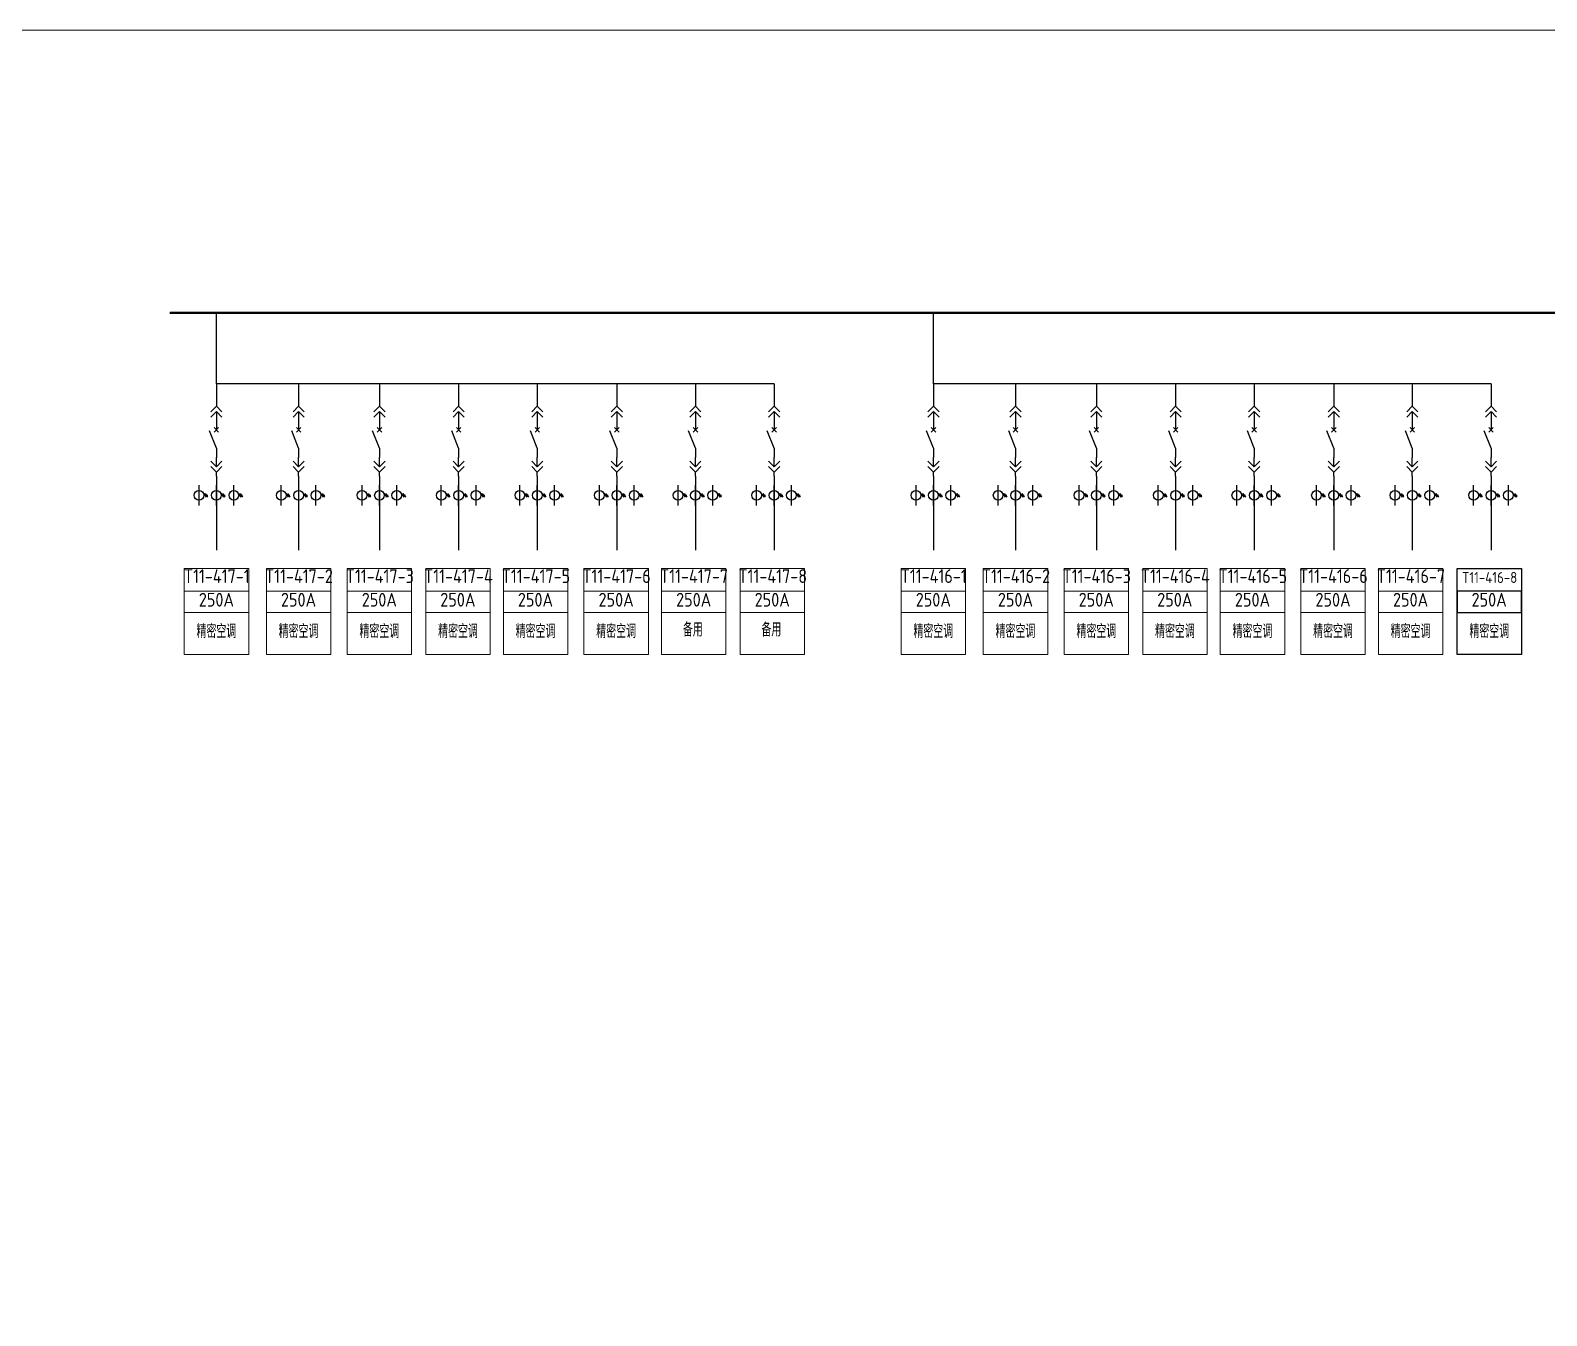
# Model space of a CAD drawing. Header units: millimetres. Extents: x -3460 to -460, y 6070 to 9130.
# Drawn here: x -2393.2 to -2270.6, y 8533.2 to 8637.1 of the extents above; entities that cross this region are included whole.
import ezdxf
from ezdxf.enums import TextEntityAlignment as Align

# ---------------------------------------------------------------- set-up
doc = ezdxf.new("R2010")
doc.units = ezdxf.units.MM
doc.header["$LTSCALE"] = 1000
doc.header["$MEASUREMENT"] = 0
doc.styles.add('HZSONG', font='gbenor.shx', dxfattribs={"height": 1200, "bigfont": 'gbcbig.shx'})

# ---------------------------------------------------------------- blocks, each defined once
blk = doc.blocks.new('DYDQAA05')
at = {"color": 0}
blk.add_lwpolyline([(0, 0), (0, -7)], dxfattribs=at)
blk = doc.blocks.new('DYDQAA03')
at = {"color": 0}
for points in [[(0, 0), (0, -1.5)], [(-2.12, -3.62), (0, -1.5)], [(-2.12, -5.62), (0, -3.5)], [(2.12, -3.62), (0, -1.5)], [(2.12, -5.62), (0, -3.5)], [(0, -3.5), (0, -7)]]:
    blk.add_lwpolyline(points, dxfattribs=at)
blk = doc.blocks.new('DYDQAA09')
at = {"color": 0}
blk.add_lwpolyline([(0, 0), (0, -3.5)], dxfattribs=at)
blk.add_lwpolyline([(0, 0), (0, -3.5)], dxfattribs=at)
blk.add_lwpolyline([(0, 0), (0, -3.5)], dxfattribs=at)
blk.add_lwpolyline([(0, 0), (0, -3.5)], dxfattribs=at)
blk.add_lwpolyline([(0, 0), (0, -3.5)], dxfattribs=at)
blk.add_lwpolyline([(0, 0), (0, -3.5)], dxfattribs=at)
blk.add_lwpolyline([(0, 0), (0, -3.5)], dxfattribs=at)
blk.add_lwpolyline([(0, 0), (0, -3.5)], dxfattribs=at)
blk.add_lwpolyline([(0, 0), (0, -3.5)], dxfattribs=at)
blk = doc.blocks.new('DYDQ0201')
at = {"color": 0}
for points in [[(0.86, -0.86), (-0.86, 0.86)], [(-0.86, -0.86), (0.86, 0.86)], [(0, -7), (-2.61, -0.37)]]:
    blk.add_lwpolyline(points, dxfattribs=at)
blk = doc.blocks.new('DYDQAA04')
at = {"color": 0}
for points in [[(0, -3.5), (0, 0)], [(-2.12, -1.38), (0, -3.5)], [(-2.12, -3.38), (0, -5.5)], [(2.12, -1.38), (0, -3.5)], [(2.12, -3.38), (0, -5.5)], [(0, -7), (0, -5.5)]]:
    blk.add_lwpolyline(points, dxfattribs=at)
blk = doc.blocks.new('A$C03DD39B5')
for p, q in [((417, 475), (283, 392)), ((417, 422), (283, 339)), ((350, 333), (350, 467))]:
    blk.add_line(p, q)
blk.add_lwpolyline([(700, 167), (0, 167)])
blk.add_circle((350, 167), 167)

msp = doc.modelspace()

# ---------------------------------------------------------------- linework, layer by layer
at = {"color": 3}
for p, q in [((-2378.15, 8608.51, -13140.83), (-2378.15, 8614.25, -11757.02)), ((-2378.15, 8608.51, -13140.83), (-2378.15, 8614.25, -11757.02)), ((-2320.19, 8608.51, -13140.88), (-2320.19, 8614.25, -11757.07)), ((-2320.19, 8608.51, -13140.88), (-2320.19, 8611.09, -11757.07)), ((-2333.07, 8608.51, -13140.88), (-2378.15, 8608.51, -13140.88)), ((-2275.12, 8608.51, -13140.93), (-2320.19, 8608.51, -13140.93)), ((-2378.15, 8600.26, -10938.82), (-2378.15, 8598.62, -10938.82)), ((-2371.5, 8600.26, -10938.82), (-2371.5, 8598.62, -10938.82)), ((-2364.97, 8600.26, -10938.82), (-2364.97, 8598.62, -10938.82)), ((-2358.57, 8600.26, -10938.82), (-2358.57, 8598.62, -10938.82)), ((-2352.21, 8600.26, -10938.82), (-2352.21, 8598.62, -10938.82)), ((-2345.78, 8600.26, -10938.82), (-2345.78, 8598.62, -10938.82)), ((-2339.43, 8600.26, -10938.82), (-2339.43, 8598.62, -10938.82)), ((-2333.07, 8600.26, -10938.82), (-2333.07, 8598.62, -10938.82)), ((-2320.19, 8600.26, -10938.87), (-2320.19, 8598.62, -10938.87)), ((-2313.55, 8600.26, -10938.87), (-2313.55, 8598.62, -10938.87)), ((-2307.02, 8600.26, -10938.87), (-2307.02, 8598.62, -10938.87)), ((-2300.61, 8600.26, -10938.87), (-2300.61, 8598.62, -10938.87)), ((-2294.26, 8600.26, -10938.87), (-2294.26, 8598.62, -10938.87)), ((-2287.83, 8600.26, -10938.87), (-2287.83, 8598.62, -10938.87)), ((-2281.48, 8600.26, -10938.87), (-2281.48, 8598.62, -10938.87)), ((-2275.12, 8600.26, -10938.87), (-2275.12, 8598.62, -10938.87)), ((-2378.15, 8598.62, -10938.82), (-2378.15, 8595.06, -10938.82)), ((-2371.5, 8598.62, -10938.82), (-2371.5, 8595.06, -10938.82)), ((-2364.97, 8598.62, -10938.82), (-2364.97, 8595.06, -10938.82)), ((-2358.57, 8598.62, -10938.82), (-2358.57, 8595.06, -10938.82)), ((-2352.21, 8598.62, -10938.82), (-2352.21, 8595.06, -10938.82)), ((-2345.78, 8598.62, -10938.82), (-2345.78, 8595.06, -10938.82)), ((-2339.43, 8598.62, -10938.82), (-2339.43, 8595.06, -10938.82)), ((-2333.07, 8598.62, -10938.82), (-2333.07, 8595.06, -10938.82)), ((-2320.19, 8598.62, -10938.87), (-2320.19, 8595.06, -10938.87)), ((-2313.55, 8598.62, -10938.87), (-2313.55, 8595.06, -10938.87)), ((-2307.02, 8598.62, -10938.87), (-2307.02, 8595.06, -10938.87)), ((-2300.61, 8598.62, -10938.87), (-2300.61, 8595.06, -10938.87)), ((-2294.26, 8598.62, -10938.87), (-2294.26, 8595.06, -10938.87)), ((-2287.83, 8598.62, -10938.87), (-2287.83, 8595.06, -10938.87)), ((-2281.48, 8598.62, -10938.87), (-2281.48, 8595.06, -10938.87)), ((-2275.12, 8598.62, -10938.87), (-2275.12, 8595.06, -10938.87))]:
    msp.add_line(p, q, dxfattribs=at)
at = {"color": 1, "lineweight": 13, "ltscale": 0.001071}
msp.add_lwpolyline([(-2600.55, 8637.09), (-1439.27, 8637.09), (-1439.27, 8429.22), (-2600.55, 8429.22)], close=True, dxfattribs=at)
at = {"color": 3, "lineweight": 40, "ltscale": 100, "elevation": -11757.07}
msp.add_lwpolyline([(-2078.71, 8614.25), (-2381.89, 8614.25), (-2381.89, 8614.25)], dxfattribs=at)
at = {"color": 3, "lineweight": 0}
for points, elevation in [([(-2380.75, 8593.57), (-2375.54, 8593.57), (-2375.54, 8586.61), (-2380.75, 8586.61)], -11757.07), ([(-2374.11, 8593.57), (-2368.9, 8593.57), (-2368.9, 8586.61), (-2374.11, 8586.61)], -11757.07), ([(-2367.58, 8593.57), (-2362.37, 8593.57), (-2362.37, 8586.61), (-2367.58, 8586.61)], -11757.07), ([(-2361.23, 8593.57), (-2356.01, 8593.57), (-2356.01, 8586.61), (-2361.23, 8586.61)], -11757.07), ([(-2354.95, 8593.57), (-2349.74, 8593.57), (-2349.74, 8586.61), (-2354.95, 8586.61)], -11757.07), ([(-2348.44, 8593.57), (-2343.23, 8593.57), (-2343.23, 8586.61), (-2348.44, 8586.61)], -11757.07), ([(-2342.17, 8593.57), (-2336.96, 8593.57), (-2336.96, 8586.61), (-2342.17, 8586.61)], -11757.07), ([(-2335.82, 8593.57), (-2330.6, 8593.57), (-2330.6, 8586.61), (-2335.82, 8586.61)], -11757.07), ([(-2322.8, 8593.57), (-2317.59, 8593.57), (-2317.59, 8586.61), (-2322.8, 8586.61)], -11757.12), ([(-2316.16, 8593.57), (-2310.95, 8593.57), (-2310.95, 8586.61), (-2316.16, 8586.61)], -11757.12), ([(-2309.62, 8593.57), (-2304.41, 8593.57), (-2304.41, 8586.61), (-2309.62, 8586.61)], -11757.12), ([(-2303.27, 8593.57), (-2298.06, 8593.57), (-2298.06, 8586.61), (-2303.27, 8586.61)], -11757.12), ([(-2297, 8593.57), (-2291.79, 8593.57), (-2291.79, 8586.61), (-2297, 8586.61)], -11757.12), ([(-2290.49, 8593.57), (-2285.28, 8593.57), (-2285.28, 8586.61), (-2290.49, 8586.61)], -11757.12), ([(-2284.22, 8593.57), (-2279.01, 8593.57), (-2279.01, 8586.61), (-2284.22, 8586.61)], -11757.12), ([(-2380.75, 8590.01), (-2375.54, 8590.01), (-2375.54, 8591.75), (-2380.75, 8591.75)], -11757.07), ([(-2374.11, 8590.01), (-2368.9, 8590.01), (-2368.9, 8591.75), (-2374.11, 8591.75)], -11757.07), ([(-2367.58, 8590.01), (-2362.37, 8590.01), (-2362.37, 8591.75), (-2367.58, 8591.75)], -11757.07), ([(-2361.23, 8590.01), (-2356.01, 8590.01), (-2356.01, 8591.75), (-2361.23, 8591.75)], -11757.07), ([(-2354.95, 8590.01), (-2349.74, 8590.01), (-2349.74, 8591.75), (-2354.95, 8591.75)], -11757.07), ([(-2348.44, 8590.01), (-2343.23, 8590.01), (-2343.23, 8591.75), (-2348.44, 8591.75)], -11757.07), ([(-2342.17, 8590.01), (-2336.96, 8590.01), (-2336.96, 8591.75), (-2342.17, 8591.75)], -11757.07), ([(-2335.82, 8590.01), (-2330.6, 8590.01), (-2330.6, 8591.75), (-2335.82, 8591.75)], -11757.07), ([(-2322.8, 8590.01), (-2317.59, 8590.01), (-2317.59, 8591.75), (-2322.8, 8591.75)], -11757.12), ([(-2316.16, 8590.01), (-2310.95, 8590.01), (-2310.95, 8591.75), (-2316.16, 8591.75)], -11757.12), ([(-2309.62, 8590.01), (-2304.41, 8590.01), (-2304.41, 8591.75), (-2309.62, 8591.75)], -11757.12), ([(-2303.27, 8590.01), (-2298.06, 8590.01), (-2298.06, 8591.75), (-2303.27, 8591.75)], -11757.12), ([(-2297, 8590.01), (-2291.79, 8590.01), (-2291.79, 8591.75), (-2297, 8591.75)], -11757.12), ([(-2290.49, 8590.01), (-2285.28, 8590.01), (-2285.28, 8591.75), (-2290.49, 8591.75)], -11757.12), ([(-2284.22, 8590.01), (-2279.01, 8590.01), (-2279.01, 8591.75), (-2284.22, 8591.75)], -11757.12)]:
    msp.add_lwpolyline(points, close=True, dxfattribs=dict(at, elevation=elevation))
at = {"color": 3, "elevation": -11757.12}
for points in [[(-2277.86, 8593.57), (-2272.65, 8593.57), (-2272.65, 8586.61), (-2277.86, 8586.61)], [(-2277.86, 8590.01), (-2272.65, 8590.01), (-2272.65, 8591.75), (-2277.86, 8591.75)]]:
    msp.add_lwpolyline(points, close=True, dxfattribs=at)

# ---------------------------------------------------------------- block references
at = {"color": 3, "xscale": 0.2129772778797971, "yscale": 0.2129772778797971, "zscale": 0.2129772778797971}
for name, p in [('DYDQAA05', (-2378.15, 8608.51, -13140.88)), ('DYDQAA05', (-2371.5, 8608.51, -13140.88)), ('DYDQAA05', (-2364.97, 8608.51, -13140.88)), ('DYDQAA05', (-2358.57, 8608.51, -13140.88)), ('DYDQAA05', (-2352.21, 8608.51, -13140.88)), ('DYDQAA05', (-2345.78, 8608.51, -13140.88)), ('DYDQAA05', (-2339.43, 8608.51, -13140.88)), ('DYDQAA05', (-2333.07, 8608.51, -13140.88)), ('DYDQAA05', (-2320.19, 8608.51, -13140.93)), ('DYDQAA05', (-2313.55, 8608.51, -13140.93)), ('DYDQAA05', (-2307.02, 8608.51, -13140.93)), ('DYDQAA05', (-2300.61, 8608.51, -13140.93)), ('DYDQAA05', (-2294.26, 8608.51, -13140.93)), ('DYDQAA05', (-2287.83, 8608.51, -13140.93)), ('DYDQAA05', (-2281.48, 8608.51, -13140.93)), ('DYDQAA05', (-2275.12, 8608.51, -13140.93)), ('DYDQAA03', (-2378.15, 8607.01, -13140.88)), ('DYDQAA03', (-2371.5, 8607.01, -13140.88)), ('DYDQAA03', (-2364.97, 8607.01, -13140.88)), ('DYDQAA03', (-2358.57, 8607.01, -13140.88)), ('DYDQAA03', (-2352.21, 8607.01, -13140.88)), ('DYDQAA03', (-2345.78, 8607.01, -13140.88)), ('DYDQAA03', (-2339.43, 8607.01, -13140.88)), ('DYDQAA03', (-2333.07, 8607.01, -13140.88)), ('DYDQAA03', (-2320.19, 8607.01, -13140.93)), ('DYDQAA03', (-2313.55, 8607.01, -13140.93)), ('DYDQAA03', (-2307.02, 8607.01, -13140.93)), ('DYDQAA03', (-2300.61, 8607.01, -13140.93)), ('DYDQAA03', (-2294.26, 8607.01, -13140.93)), ('DYDQAA03', (-2287.83, 8607.01, -13140.93)), ('DYDQAA03', (-2281.48, 8607.01, -13140.93)), ('DYDQAA03', (-2275.12, 8607.01, -13140.93)), ('DYDQ0201', (-2378.15, 8604.78, -13140.88)), ('DYDQAA09', (-2378.15, 8605.52, -13140.88)), ('DYDQ0201', (-2371.5, 8604.78, -13140.88)), ('DYDQAA09', (-2371.5, 8605.52, -13140.88)), ('DYDQ0201', (-2364.97, 8604.78, -13140.88)), ('DYDQAA09', (-2364.97, 8605.52, -13140.88)), ('DYDQ0201', (-2358.57, 8604.78, -13140.88)), ('DYDQAA09', (-2358.57, 8605.52, -13140.88)), ('DYDQ0201', (-2352.21, 8604.78, -13140.88)), ('DYDQAA09', (-2352.21, 8605.52, -13140.88)), ('DYDQ0201', (-2345.78, 8604.78, -13140.88)), ('DYDQAA09', (-2345.78, 8605.52, -13140.88)), ('DYDQ0201', (-2339.43, 8604.78, -13140.88)), ('DYDQAA09', (-2339.43, 8605.52, -13140.88)), ('DYDQ0201', (-2333.07, 8604.78, -13140.88)), ('DYDQAA09', (-2333.07, 8605.52, -13140.88)), ('DYDQ0201', (-2320.19, 8604.78, -13140.93)), ('DYDQAA09', (-2320.19, 8605.52, -13140.93)), ('DYDQ0201', (-2313.55, 8604.78, -13140.93)), ('DYDQAA09', (-2313.55, 8605.52, -13140.93)), ('DYDQ0201', (-2307.02, 8604.78, -13140.93)), ('DYDQAA09', (-2307.02, 8605.52, -13140.93)), ('DYDQ0201', (-2300.61, 8604.78, -13140.93)), ('DYDQAA09', (-2300.61, 8605.52, -13140.93)), ('DYDQ0201', (-2294.26, 8604.78, -13140.93)), ('DYDQAA09', (-2294.26, 8605.52, -13140.93)), ('DYDQ0201', (-2287.83, 8604.78, -13140.93)), ('DYDQAA09', (-2287.83, 8605.52, -13140.93)), ('DYDQ0201', (-2281.48, 8604.78, -13140.93)), ('DYDQAA09', (-2281.48, 8605.52, -13140.93)), ('DYDQ0201', (-2275.12, 8604.78, -13140.93)), ('DYDQAA09', (-2275.12, 8605.52, -13140.93)), ('DYDQAA09', (-2378.15, 8603.29, -13140.88)), ('DYDQAA09', (-2371.5, 8603.29, -13140.88)), ('DYDQAA09', (-2364.97, 8603.29, -13140.88)), ('DYDQAA09', (-2358.57, 8603.29, -13140.88)), ('DYDQAA09', (-2352.21, 8603.29, -13140.88)), ('DYDQAA09', (-2345.78, 8603.29, -13140.88)), ('DYDQAA09', (-2339.43, 8603.29, -13140.88)), ('DYDQAA09', (-2333.07, 8603.29, -13140.88)), ('DYDQAA09', (-2320.19, 8603.29, -13140.93)), ('DYDQAA09', (-2313.55, 8603.29, -13140.93)), ('DYDQAA09', (-2307.02, 8603.29, -13140.93)), ('DYDQAA09', (-2300.61, 8603.29, -13140.93)), ('DYDQAA09', (-2294.26, 8603.29, -13140.93)), ('DYDQAA09', (-2287.83, 8603.29, -13140.93)), ('DYDQAA09', (-2281.48, 8603.29, -13140.93)), ('DYDQAA09', (-2275.12, 8603.29, -13140.93)), ('DYDQAA04', (-2378.15, 8602.54, -13140.88)), ('DYDQAA04', (-2371.5, 8602.54, -13140.88)), ('DYDQAA04', (-2364.97, 8602.54, -13140.88)), ('DYDQAA04', (-2358.57, 8602.54, -13140.88)), ('DYDQAA04', (-2352.21, 8602.54, -13140.88)), ('DYDQAA04', (-2345.78, 8602.54, -13140.88)), ('DYDQAA04', (-2339.43, 8602.54, -13140.88)), ('DYDQAA04', (-2333.07, 8602.54, -13140.88)), ('DYDQAA04', (-2320.19, 8602.54, -13140.93)), ('DYDQAA04', (-2313.55, 8602.54, -13140.93)), ('DYDQAA04', (-2307.02, 8602.54, -13140.93)), ('DYDQAA04', (-2300.61, 8602.54, -13140.93)), ('DYDQAA04', (-2294.26, 8602.54, -13140.93)), ('DYDQAA04', (-2287.83, 8602.54, -13140.93)), ('DYDQAA04', (-2281.48, 8602.54, -13140.93)), ('DYDQAA04', (-2275.12, 8602.54, -13140.93)), ('DYDQAA09', (-2378.15, 8601.05, -13140.88)), ('DYDQAA09', (-2371.5, 8601.05, -13140.88)), ('DYDQAA09', (-2364.97, 8601.05, -13140.88)), ('DYDQAA09', (-2358.57, 8601.05, -13140.88)), ('DYDQAA09', (-2352.21, 8601.05, -13140.88)), ('DYDQAA09', (-2345.78, 8601.05, -13140.88)), ('DYDQAA09', (-2339.43, 8601.05, -13140.88)), ('DYDQAA09', (-2333.07, 8601.05, -13140.88)), ('DYDQAA09', (-2320.19, 8601.05, -13140.93)), ('DYDQAA09', (-2313.55, 8601.05, -13140.93)), ('DYDQAA09', (-2307.02, 8601.05, -13140.93)), ('DYDQAA09', (-2300.61, 8601.05, -13140.93)), ('DYDQAA09', (-2294.26, 8601.05, -13140.93)), ('DYDQAA09', (-2287.83, 8601.05, -13140.93)), ('DYDQAA09', (-2281.48, 8601.05, -13140.93)), ('DYDQAA09', (-2275.12, 8601.05, -13140.93))]:
    msp.add_blockref(name, p, dxfattribs=at)
at = {"color": 3, "linetype": 'Continuous', "xscale": 0.00233977368880357, "yscale": 0.00233977368880357, "zscale": 0.00233977368880357, "rotation": 270}
for p in [(-2379.94, 8600.31, -10938.82), (-2378.54, 8600.31, -10938.82), (-2377.13, 8600.31, -10938.82), (-2373.3, 8600.31, -10938.82), (-2371.89, 8600.31, -10938.82), (-2370.49, 8600.31, -10938.82), (-2366.77, 8600.31, -10938.82), (-2365.36, 8600.31, -10938.82), (-2363.96, 8600.31, -10938.82), (-2360.36, 8600.31, -10938.82), (-2358.96, 8600.31, -10938.82), (-2357.55, 8600.31, -10938.82), (-2354.01, 8600.31, -10938.82), (-2352.6, 8600.31, -10938.82), (-2351.2, 8600.31, -10938.82), (-2347.58, 8600.31, -10938.82), (-2346.17, 8600.31, -10938.82), (-2344.77, 8600.31, -10938.82), (-2341.22, 8600.31, -10938.82), (-2339.82, 8600.31, -10938.82), (-2338.42, 8600.31, -10938.82), (-2334.87, 8600.31, -10938.82), (-2333.46, 8600.31, -10938.82), (-2332.06, 8600.31, -10938.82), (-2321.99, 8600.31, -10938.87), (-2320.58, 8600.31, -10938.87), (-2319.18, 8600.31, -10938.87), (-2315.35, 8600.31, -10938.87), (-2313.94, 8600.31, -10938.87), (-2312.54, 8600.31, -10938.87), (-2308.81, 8600.31, -10938.87), (-2307.41, 8600.31, -10938.87), (-2306.01, 8600.31, -10938.87), (-2302.41, 8600.31, -10938.87), (-2301, 8600.31, -10938.87), (-2299.6, 8600.31, -10938.87), (-2296.06, 8600.31, -10938.87), (-2294.65, 8600.31, -10938.87), (-2293.25, 8600.31, -10938.87), (-2289.62, 8600.31, -10938.87), (-2288.22, 8600.31, -10938.87), (-2286.82, 8600.31, -10938.87), (-2283.27, 8600.31, -10938.87), (-2281.87, 8600.31, -10938.87), (-2280.46, 8600.31, -10938.87), (-2276.92, 8600.31, -10938.87), (-2275.51, 8600.31, -10938.87), (-2274.11, 8600.31, -10938.87)]:
    msp.add_blockref('A$C03DD39B5', p, dxfattribs=at)

# ---------------------------------------------------------------- texts
at = {"color": 3, "lineweight": 0, "style": 'HZSONG'}
for s, height, p in [('T11-417-1', 1.114, (-2378.12, 8592.4, -13140.88)), ('T11-417-2', 1.114, (-2371.48, 8592.4, -13140.88)), ('T11-417-3', 1.114, (-2364.94, 8592.4, -13140.88)), ('T11-417-4', 1.114, (-2358.59, 8592.4, -13140.88)), ('T11-417-5', 1.114, (-2352.32, 8592.4, -13140.88)), ('T11-417-6', 1.114, (-2345.81, 8592.4, -13140.88)), ('T11-417-7', 1.114, (-2339.54, 8592.4, -13140.88)), ('T11-417-8', 1.114, (-2333.18, 8592.4, -13140.88)), ('T11-416-1', 1.114, (-2320.17, 8592.4, -13140.93)), ('T11-416-2', 1.114, (-2313.52, 8592.4, -13140.93)), ('T11-416-3', 1.114, (-2306.99, 8592.4, -13140.93)), ('T11-416-4', 1.114, (-2300.64, 8592.4, -13140.93)), ('T11-416-5', 1.114, (-2294.37, 8592.4, -13140.93)), ('T11-416-6', 1.114, (-2287.86, 8592.4, -13140.93)), ('T11-416-7', 1.114, (-2281.59, 8592.4, -13140.93)), ('T11-416-8', 0.891, (-2275.23, 8592.4, -13140.93)), ('250A', 1.114, (-2378.15, 8590.49, -13140.88)), ('250A', 1.114, (-2371.51, 8590.49, -13140.88)), ('250A', 1.114, (-2364.98, 8590.49, -13140.88)), ('250A', 1.114, (-2358.63, 8590.49, -13140.88)), ('250A', 1.114, (-2352.36, 8590.49, -13140.88)), ('250A', 1.114, (-2345.84, 8590.49, -13140.88)), ('250A', 1.114, (-2339.57, 8590.49, -13140.88)), ('250A', 1.114, (-2333.22, 8590.49, -13140.88)), ('250A', 1.114, (-2320.2, 8590.49, -13140.93)), ('250A', 1.114, (-2313.56, 8590.49, -13140.93)), ('250A', 1.114, (-2307.03, 8590.49, -13140.93)), ('250A', 1.114, (-2300.68, 8590.49, -13140.93)), ('250A', 1.114, (-2294.4, 8590.49, -13140.93)), ('250A', 1.114, (-2287.89, 8590.49, -13140.93)), ('250A', 1.114, (-2281.62, 8590.49, -13140.93)), ('250A', 1.114, (-2275.27, 8590.49, -13140.93)), ('精密空调', 1.114, (-2378.15, 8587.94, -13140.88)), ('精密空调', 1.114, (-2371.51, 8587.94, -13140.88)), ('精密空调', 1.114, (-2364.98, 8587.94, -13140.88)), ('精密空调', 1.114, (-2358.62, 8587.94, -13140.88)), ('精密空调', 1.114, (-2352.35, 8587.94, -13140.88)), ('精密空调', 1.114, (-2345.84, 8587.94, -13140.88)), ('备用', 1.114, (-2339.64, 8588.07, -13140.88)), ('备用', 1.114, (-2333.29, 8588.07, -13140.88)), ('精密空调', 1.114, (-2320.2, 8587.94, -13140.93)), ('精密空调', 1.114, (-2313.56, 8587.94, -13140.93)), ('精密空调', 1.114, (-2307.02, 8587.94, -13140.93)), ('精密空调', 1.114, (-2300.67, 8587.94, -13140.93)), ('精密空调', 1.114, (-2294.4, 8587.94, -13140.93)), ('精密空调', 1.114, (-2287.89, 8587.94, -13140.93)), ('精密空调', 1.114, (-2281.62, 8587.94, -13140.93)), ('精密空调', 1.114, (-2275.26, 8587.94, -13140.93))]:
    msp.add_text(s, height=height, dxfattribs=at).set_placement(p, align=Align.CENTER)

doc.saveas('drawing.dxf')
